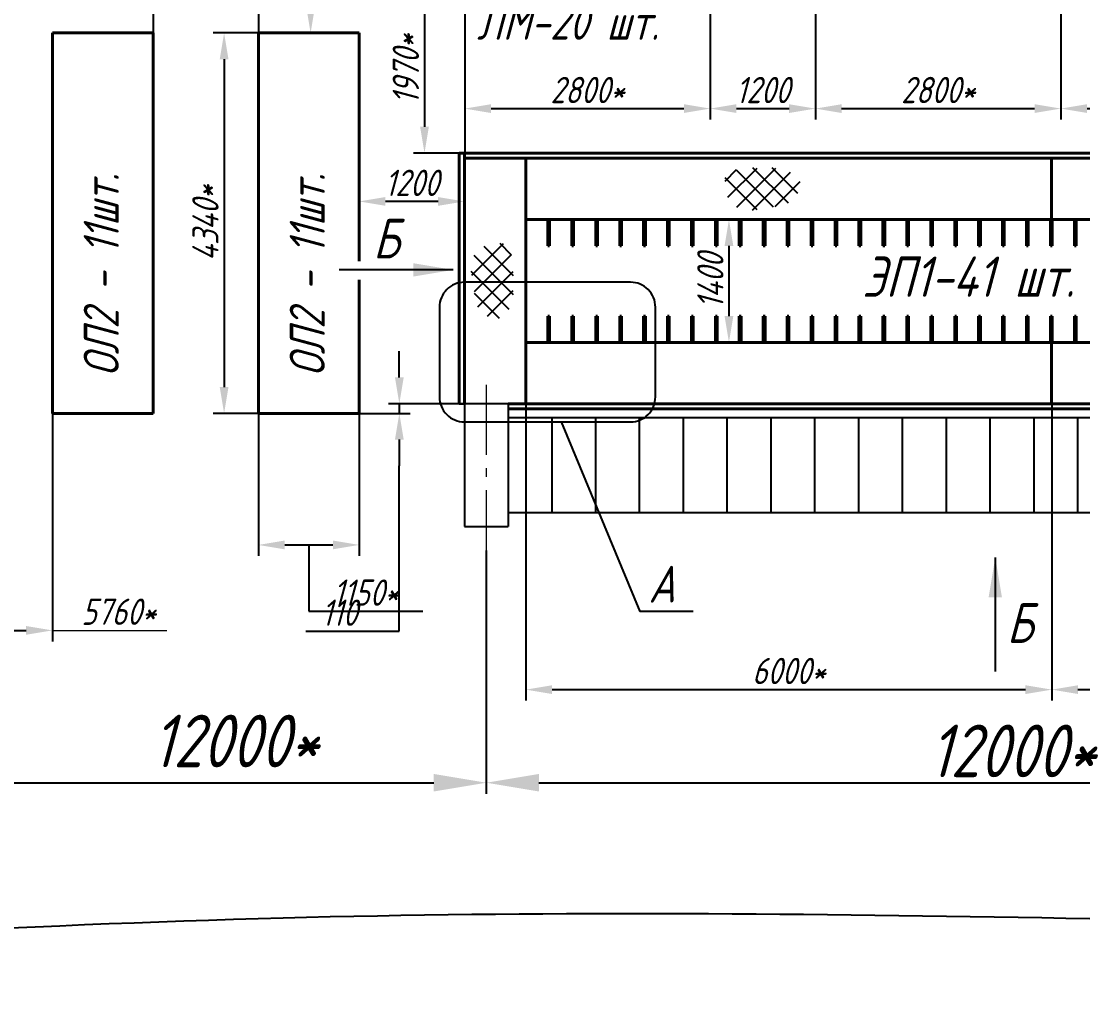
# Model space of a CAD drawing. Header units: millimetres. Extents: x -80926 to 207199, y -554506 to -32322.
# Drawn here: x 14348 to 26458, y -330467 to -319440 of the extents above; entities that cross this region are included whole.
import ezdxf

# ---------------------------------------------------------------- set-up
doc = ezdxf.new("R2010")
doc.units = ezdxf.units.MM
doc.linetypes.add('GOST2.303 6', pattern=[12, 8, -1.5, 1, -1.5])
for name, color, linetype, lineweight in [('CENTER', 10, 'GOST2.303 6', 15), ('DIM', 5, 'Continuous', 15), ('KORP', 200, 'Continuous', 40)]:
    doc.layers.add(name, color=color, linetype=linetype, lineweight=lineweight)
doc.styles.add('GOST 2.304', font='CS_Gost2304.shx', dxfattribs={"oblique": 15})
doc.dimstyles.new('GOST', dxfattribs={"dimscale": 0, "dimtxt": 3, "dimasz": 3, "dimexe": 1.25, "dimexo": 0, "dimtad": 1, "dimtoh": 1, "dimdec": 3, "dimtxsty": 'GOST 2.304', "dimcen": 5, "dimadec": 3, "dimazin": 2, "dimtfac": 0.75, "dimtdec": 4, "dimtmove": 1, "dimatfit": 3, "dimfxl": 0, "dimtolj": 1, "dimarcsym": 0})

# ---------------------------------------------------------------- blocks, each defined once
blk = doc.blocks.new('*D230')
at = {"layer": 'Defpoints', "color": 0}
for p in [(19653, -325479), (31653, -325479), (31653, -328128)]:
    blk.add_point(p, dxfattribs=at)
at = {"layer": 'DIM', "color": 0, "lineweight": -2}
for p, q in [((19653, -325479), (19653, -328253)), ((31653, -325479), (31653, -328253)), ((20253, -328128), (31053, -328128))]:
    blk.add_line(p, q, dxfattribs=at)
at = {"layer": 'DIM', "color": 0}
for points in [[(20253, -328028), (20253, -328228), (19653, -328128)], [(31053, -328028), (31053, -328228), (31653, -328128)]]:
    blk.add_solid(points, dxfattribs=at)
at = {"layer": 'DIM', "color": 0, "insert": (25653, -327765), "char_height": 600, "attachment_point": 5, "style": 'GOST 2.304'}
blk.add_mtext('\\A1;12000*', dxfattribs=at)
blk = doc.blocks.new('*D231')
at = {"layer": 'Defpoints', "color": 0}
for p in [(7653, -325479), (19653, -325479), (19653, -328128)]:
    blk.add_point(p, dxfattribs=at)
at = {"layer": 'DIM', "color": 0, "lineweight": -2}
for p, q in [((7653, -325479), (7653, -328253)), ((19653, -325479), (19653, -328253)), ((8253, -328128), (19053, -328128))]:
    blk.add_line(p, q, dxfattribs=at)
at = {"layer": 'DIM', "color": 0}
for points in [[(8253, -328028), (8253, -328228), (7653, -328128)], [(19053, -328028), (19053, -328228), (19653, -328128)]]:
    blk.add_solid(points, dxfattribs=at)
at = {"layer": 'DIM', "color": 0, "insert": (16787, -327652), "char_height": 600, "attachment_point": 5, "style": 'GOST 2.304'}
blk.add_mtext('\\A1;12000*', dxfattribs=at)
blk = doc.blocks.new('*D234')
at = {"layer": 'Defpoints', "color": 0}
for p in [(22421, -321704), (21602, -323104), (22421, -323104)]:
    blk.add_point(p, dxfattribs=at)
at = {"layer": 'DIM', "color": 0, "lineweight": -2}
for p, q in [((22421, -321704), (22296, -321704)), ((22421, -322004), (22421, -322804)), ((21602, -323104), (22546, -323104))]:
    blk.add_line(p, q, dxfattribs=at)
at = {"layer": 'DIM', "color": 0}
for points in [[(22371, -322004), (22471, -322004), (22421, -321704)], [(22371, -322804), (22471, -322804), (22421, -323104)]]:
    blk.add_solid(points, dxfattribs=at)
at = {"layer": 'DIM', "color": 0, "insert": (22209, -322404), "char_height": 300, "attachment_point": 5, "rotation": 90, "style": 'GOST 2.304'}
blk.add_mtext('\\A1;1400', dxfattribs=at)
blk = doc.blocks.new('*D235')
at = {"layer": 'Defpoints', "color": 0}
for p in [(8943, -319838), (14703, -323914), (14703, -326390)]:
    blk.add_point(p, dxfattribs=at)
at = {"layer": 'DIM', "color": 0, "lineweight": -2}
for p, q in [((8943, -319838), (8943, -326515)), ((14703, -323914), (14703, -326515)), ((9243, -326390), (14403, -326390))]:
    blk.add_line(p, q, dxfattribs=at)
at = {"layer": 'DIM', "color": 0}
for points in [[(9243, -326340), (9243, -326440), (8943, -326390)], [(14403, -326340), (14403, -326440), (14703, -326390)]]:
    blk.add_solid(points, dxfattribs=at)
at = {"layer": 'DIM', "color": 0, "insert": (15458, -326177), "char_height": 300, "attachment_point": 5, "style": 'GOST 2.304'}
blk.add_mtext('\\A1;5760*', dxfattribs=at)
blk = doc.blocks.new('*D240')
at = {"layer": 'Defpoints', "color": 0}
for p in [(17527, -318374), (17527, -319574), (17649, -319574)]:
    blk.add_point(p, dxfattribs=at)
at = {"layer": 'DIM', "color": 0, "lineweight": -2}
for p, q in [((17527, -318374), (17774, -318374)), ((17649, -318674), (17649, -319274)), ((17527, -319574), (17774, -319574))]:
    blk.add_line(p, q, dxfattribs=at)
at = {"layer": 'DIM', "color": 0}
for points in [[(17599, -318674), (17699, -318674), (17649, -318374)], [(17599, -319274), (17699, -319274), (17649, -319574)]]:
    blk.add_solid(points, dxfattribs=at)
at = {"layer": 'DIM', "color": 0, "insert": (17436, -318974), "char_height": 300, "attachment_point": 5, "rotation": 90, "style": 'GOST 2.304'}
blk.add_mtext('\\A1;1200', dxfattribs=at)
blk = doc.blocks.new('*D241')
at = {"layer": 'Defpoints', "color": 0}
for p in [(20103, -323804), (26103, -323804), (26103, -327066)]:
    blk.add_point(p, dxfattribs=at)
at = {"layer": 'DIM', "color": 0, "lineweight": -2}
for p, q in [((20103, -323804), (20103, -327191)), ((26103, -323804), (26103, -327191)), ((20403, -327066), (25803, -327066))]:
    blk.add_line(p, q, dxfattribs=at)
at = {"layer": 'DIM', "color": 0}
for points in [[(20403, -327016), (20403, -327116), (20103, -327066)], [(25803, -327016), (25803, -327116), (26103, -327066)]]:
    blk.add_solid(points, dxfattribs=at)
at = {"layer": 'DIM', "color": 0, "insert": (23103, -326853), "char_height": 300, "attachment_point": 5, "style": 'GOST 2.304'}
blk.add_mtext('\\A1;6000*', dxfattribs=at)
blk = doc.blocks.new('*D242')
at = {"layer": 'Defpoints', "color": 0}
for p in [(31303, -323804), (26103, -323864), (31303, -327066)]:
    blk.add_point(p, dxfattribs=at)
at = {"layer": 'DIM', "color": 0, "lineweight": -2}
for p, q in [((31303, -323804), (31303, -327191)), ((26103, -323864), (26103, -327191)), ((26403, -327066), (31003, -327066))]:
    blk.add_line(p, q, dxfattribs=at)
at = {"layer": 'DIM', "color": 0}
for points in [[(26403, -327016), (26403, -327116), (26103, -327066)], [(31003, -327016), (31003, -327116), (31303, -327066)]]:
    blk.add_solid(points, dxfattribs=at)
at = {"layer": 'DIM', "color": 0, "insert": (28703, -326853), "char_height": 300, "attachment_point": 5, "style": 'GOST 2.304'}
blk.add_mtext('\\A1;5200*', dxfattribs=at)
blk = doc.blocks.new('*D249')
at = {"layer": 'Defpoints', "color": 0}
for p in [(20134, -319034), (18948, -320944), (19343, -320944)]:
    blk.add_point(p, dxfattribs=at)
at = {"layer": 'DIM', "color": 0, "lineweight": -2}
for p, q in [((20134, -319034), (18823, -319034)), ((18948, -319334), (18948, -320644)), ((19343, -320944), (18823, -320944))]:
    blk.add_line(p, q, dxfattribs=at)
at = {"layer": 'DIM', "color": 0}
for points in [[(18898, -319334), (18998, -319334), (18948, -319034)], [(18898, -320644), (18998, -320644), (18948, -320944)]]:
    blk.add_solid(points, dxfattribs=at)
at = {"layer": 'DIM', "color": 0, "insert": (18735, -319989), "char_height": 300, "attachment_point": 5, "rotation": 90, "style": 'GOST 2.304'}
blk.add_mtext('\\A1;1970*', dxfattribs=at)
blk = doc.blocks.new('*D255')
at = {"layer": 'Defpoints', "color": 0}
for p in [(18203, -321496), (18203, -321496), (19403, -321496)]:
    blk.add_point(p, dxfattribs=at)
at = {"layer": 'DIM', "color": 0, "lineweight": -2}
for p, q in [((18203, -321496), (18203, -321371)), ((19403, -321496), (19403, -321371)), ((19103, -321496), (18503, -321496))]:
    blk.add_line(p, q, dxfattribs=at)
at = {"layer": 'DIM', "color": 0}
for points in [[(18503, -321446), (18503, -321546), (18203, -321496)], [(19103, -321446), (19103, -321546), (19403, -321496)]]:
    blk.add_solid(points, dxfattribs=at)
at = {"layer": 'DIM', "color": 0, "insert": (18803, -321284), "char_height": 300, "attachment_point": 5, "style": 'GOST 2.304'}
blk.add_mtext('\\A1;1200', dxfattribs=at)
blk = doc.blocks.new('*D256')
at = {"layer": 'Defpoints', "color": 0}
for p in [(19407, -318717), (22207, -318717), (22207, -320437)]:
    blk.add_point(p, dxfattribs=at)
at = {"layer": 'DIM', "color": 0, "lineweight": -2}
for p, q in [((19407, -318717), (19407, -320562)), ((22207, -318717), (22207, -320562)), ((19707, -320437), (21907, -320437))]:
    blk.add_line(p, q, dxfattribs=at)
at = {"layer": 'DIM', "color": 0}
for points in [[(19707, -320387), (19707, -320487), (19407, -320437)], [(21907, -320387), (21907, -320487), (22207, -320437)]]:
    blk.add_solid(points, dxfattribs=at)
at = {"layer": 'DIM', "color": 0, "insert": (20807, -320225), "char_height": 300, "attachment_point": 5, "style": 'GOST 2.304'}
blk.add_mtext('\\A1;2800*', dxfattribs=at)
blk = doc.blocks.new('*D257')
at = {"layer": 'Defpoints', "color": 0}
for p in [(23407, -317593), (22207, -319034), (23407, -320437)]:
    blk.add_point(p, dxfattribs=at)
at = {"layer": 'DIM', "color": 0, "lineweight": -2}
for p, q in [((23407, -317593), (23407, -320562)), ((22207, -319034), (22207, -320562)), ((22507, -320437), (23107, -320437))]:
    blk.add_line(p, q, dxfattribs=at)
at = {"layer": 'DIM', "color": 0}
for points in [[(22507, -320387), (22507, -320487), (22207, -320437)], [(23107, -320387), (23107, -320487), (23407, -320437)]]:
    blk.add_solid(points, dxfattribs=at)
at = {"layer": 'DIM', "color": 0, "insert": (22807, -320225), "char_height": 300, "attachment_point": 5, "style": 'GOST 2.304'}
blk.add_mtext('\\A1;1200', dxfattribs=at)
blk = doc.blocks.new('*D258')
at = {"layer": 'Defpoints', "color": 0}
for p in [(23407, -317593), (26207, -317593), (26207, -320437)]:
    blk.add_point(p, dxfattribs=at)
at = {"layer": 'DIM', "color": 0, "lineweight": -2}
for p, q in [((23407, -317593), (23407, -320562)), ((26207, -317593), (26207, -320562)), ((23707, -320437), (25907, -320437))]:
    blk.add_line(p, q, dxfattribs=at)
at = {"layer": 'DIM', "color": 0}
for points in [[(23707, -320387), (23707, -320487), (23407, -320437)], [(25907, -320387), (25907, -320487), (26207, -320437)]]:
    blk.add_solid(points, dxfattribs=at)
at = {"layer": 'DIM', "color": 0, "insert": (24807, -320225), "char_height": 300, "attachment_point": 5, "style": 'GOST 2.304'}
blk.add_mtext('\\A1;2800*', dxfattribs=at)
blk = doc.blocks.new('*D259')
at = {"layer": 'Defpoints', "color": 0}
for p in [(26207, -319680), (27403, -320437), (27403, -320437)]:
    blk.add_point(p, dxfattribs=at)
at = {"layer": 'DIM', "color": 0, "lineweight": -2}
for p, q in [((26207, -319680), (26207, -320562)), ((27403, -320437), (27403, -320312)), ((26507, -320437), (27103, -320437))]:
    blk.add_line(p, q, dxfattribs=at)
at = {"layer": 'DIM', "color": 0}
for points in [[(26507, -320387), (26507, -320487), (26207, -320437)], [(27103, -320387), (27103, -320487), (27403, -320437)]]:
    blk.add_solid(points, dxfattribs=at)
at = {"layer": 'DIM', "color": 0, "insert": (26805, -320225), "char_height": 300, "attachment_point": 5, "style": 'GOST 2.304'}
blk.add_mtext('\\A1;1200', dxfattribs=at)
blk = doc.blocks.new('*D260')
at = {"layer": 'Defpoints', "color": 0}
for p in [(17053, -319574), (16662, -323914), (17053, -323914)]:
    blk.add_point(p, dxfattribs=at)
at = {"layer": 'DIM', "color": 0, "lineweight": -2}
for p, q in [((17053, -319574), (16537, -319574)), ((16662, -319874), (16662, -323614)), ((17053, -323914), (16537, -323914))]:
    blk.add_line(p, q, dxfattribs=at)
at = {"layer": 'DIM', "color": 0}
for points in [[(16612, -319874), (16712, -319874), (16662, -319574)], [(16612, -323614), (16712, -323614), (16662, -323914)]]:
    blk.add_solid(points, dxfattribs=at)
at = {"layer": 'DIM', "color": 0, "insert": (16449, -321744), "char_height": 300, "attachment_point": 5, "rotation": 90, "style": 'GOST 2.304'}
blk.add_mtext('\\A1;4340*', dxfattribs=at)
blk = doc.blocks.new('*D296')
at = {"layer": 'Defpoints', "color": 0}
for p in [(17053, -323914), (18203, -323914), (18203, -325415)]:
    blk.add_point(p, dxfattribs=at)
at = {"layer": 'DIM', "color": 0, "lineweight": -2}
for p, q in [((17053, -323914), (17053, -325540)), ((18203, -323914), (18203, -325540)), ((17353, -325415), (17903, -325415)), ((17628, -325415), (17628, -326171)), ((17628, -326171), (18928, -326171))]:
    blk.add_line(p, q, dxfattribs=at)
at = {"layer": 'DIM', "color": 0}
for points in [[(17353, -325365), (17353, -325465), (17053, -325415)], [(17903, -325365), (17903, -325465), (18203, -325415)]]:
    blk.add_solid(points, dxfattribs=at)
at = {"layer": 'DIM', "color": 0, "insert": (18278, -325959), "char_height": 300, "attachment_point": 5, "style": 'GOST 2.304'}
blk.add_mtext('\\A1;1150*', dxfattribs=at)
blk = doc.blocks.new('*D313')
at = {"layer": 'Defpoints', "color": 0}
for p in [(19403, -323804), (18203, -323914), (18661, -323914)]:
    blk.add_point(p, dxfattribs=at)
at = {"layer": 'DIM', "color": 0, "lineweight": -2}
for p, q in [((18661, -323504), (18661, -323204)), ((19403, -323804), (18536, -323804)), ((18661, -323804), (18661, -323914)), ((18203, -323914), (18786, -323914)), ((18661, -324214), (18661, -324514)), ((18661, -326400), (18661, -324514)), ((17593, -326400), (18661, -326400))]:
    blk.add_line(p, q, dxfattribs=at)
at = {"layer": 'DIM', "color": 0}
for points in [[(18611, -323504), (18711, -323504), (18661, -323804)], [(18611, -324214), (18711, -324214), (18661, -323914)]]:
    blk.add_solid(points, dxfattribs=at)
at = {"layer": 'DIM', "color": 0, "insert": (17977, -326188), "char_height": 300, "attachment_point": 5, "style": 'GOST 2.304'}
blk.add_mtext('\\A1;110', dxfattribs=at)

msp = doc.modelspace()

# ---------------------------------------------------------------- hatches: boundary and pattern name
at = {"ltscale": 100}
h = msp.add_hatch(dxfattribs=at)
h.set_pattern_fill('ANSI37', color=256, scale=48, angle=90, style=0)
h.set_pattern_definition([(135, (-299599.04, -341072.9), (-107.76307, -107.76307), []), (225, (-299599.04, -341072.9), (107.76307, -107.76307), [])])
h.paths.add_polyline_path([(22380.5287, -321330.0557), (22380.382, -321320.3359), (22380.2296, -321310.6147), (22380.029, -321300.883), (22379.7379, -321291.1319), (22379.3142, -321281.3526), (22378.7155, -321271.5362), (22377.9052, -321261.6747), (22376.9766, -321251.7817), (22376.1515, -321241.8925), (22375.6573, -321232.0429), (22375.7212, -321222.2691), (22376.5707, -321212.607), (22378.433, -321203.0926), (22381.5099, -321193.7697), (22385.7863, -321184.7468), (22391.1379, -321176.1655), (22397.4395, -321168.1675), (22404.5657, -321160.8943), (22412.3914, -321154.4878), (22420.7912, -321149.0896), (22429.6403, -321144.8398), (22438.8334, -321141.7471), (22448.2995, -321139.5905), (22457.9713, -321138.1264), (22467.7814, -321137.1107), (22477.6623, -321136.2997), (22487.5468, -321135.4501), (22497.3892, -321134.4006), (22507.1878, -321133.1598), (22516.9469, -321131.757), (22526.6704, -321130.2215), (22536.3622, -321128.5829), (22546.0266, -321126.8703), (22555.6674, -321125.1133), (22565.2887, -321123.3412), (22574.8946, -321121.5834), (22584.489, -321119.8693), (22594.076, -321118.2282), (22603.6596, -321116.6896), (22613.2438, -321115.2827), (22622.8327, -321114.0371), (22632.4303, -321112.9821), (22642.0405, -321112.1471), (22651.6675, -321111.5613), (22661.3139, -321111.2377), (22670.979, -321111.1522), (22680.662, -321111.2754), (22690.3618, -321111.5781), (22700.0775, -321112.0311), (22709.8081, -321112.6049), (22719.5526, -321113.2705), (22729.31, -321113.9985), (22739.0794, -321114.7596), (22748.8598, -321115.5246), (22758.6502, -321116.2642), (22768.4497, -321116.9491), (22778.2572, -321117.5501), (22788.0717, -321118.0378), (22797.8924, -321118.3831), (22807.7182, -321118.5572), (22817.5476, -321118.5536), (22827.3782, -321118.3967), (22837.2078, -321118.1131), (22847.034, -321117.7295), (22856.8545, -321117.2723), (22866.6669, -321116.7683), (22876.4689, -321116.2441), (22886.2581, -321115.7261), (22896.0323, -321115.2412), (22905.789, -321114.8157), (22915.5259, -321114.4764), (22925.2407, -321114.2499), (22934.9311, -321114.1627), (22944.5946, -321114.2415), (22954.229, -321114.5128), (22963.8319, -321115.0033), (22973.4014, -321115.7367), (22982.9383, -321116.7197), (22992.4441, -321117.9527), (23001.9205, -321119.4362), (23011.3692, -321121.1705), (23020.7917, -321123.1563), (23030.1898, -321125.3938), (23039.5652, -321127.8836), (23048.9194, -321130.626), (23058.2541, -321133.6216), (23067.5709, -321136.8707), (23076.8715, -321140.3738), (23086.1576, -321144.1314), (23095.4308, -321148.1439), (23104.6928, -321152.4116), (23113.9451, -321156.9352), (23123.1889, -321161.7149), (23132.4037, -321166.7505), (23141.5431, -321172.0407), (23150.559, -321177.5842), (23159.4033, -321183.3798), (23168.028, -321189.426), (23176.3849, -321195.7216), (23184.4259, -321202.2654), (23192.1031, -321209.0559), (23199.3683, -321216.0919), (23206.1734, -321223.3722), (23212.4703, -321230.8953), (23218.211, -321238.66), (23223.3474, -321246.665), (23227.8314, -321254.909), (23231.6148, -321263.3907), (23234.6498, -321272.1087), (23236.8903, -321281.0611), (23238.3342, -321290.2298), (23239.0195, -321299.5826), (23238.9854, -321309.0865), (23238.2715, -321318.7087), (23236.9171, -321328.4162), (23234.9615, -321338.1762), (23232.4442, -321347.9558), (23229.4045, -321357.7221), (23225.8818, -321367.4422), (23221.9155, -321377.0832), (23217.545, -321386.6123), (23212.8096, -321395.9965), (23207.7488, -321405.2029), (23202.4014, -321414.1992), (23196.7919, -321422.9649), (23190.9295, -321431.4928), (23184.8224, -321439.776), (23178.479, -321447.808), (23171.9077, -321455.582), (23165.1168, -321463.0913), (23158.1147, -321470.3292), (23150.9097, -321477.289), (23143.5101, -321483.964), (23135.9242, -321490.3475), (23128.1605, -321496.4329), (23120.2273, -321502.2133), (23112.1329, -321507.6822), (23103.8856, -321512.8328), (23095.4938, -321517.6584), (23086.9659, -321522.1523), (23078.3101, -321526.3079), (23069.5349, -321530.1183), (23060.6486, -321533.577), (23051.6588, -321536.6831), (23042.5713, -321539.4569), (23033.3911, -321541.9231), (23024.1234, -321544.1065), (23014.7733, -321546.032), (23005.3459, -321547.7243), (22995.8465, -321549.2083), (22986.28, -321550.5087), (22976.6518, -321551.6504), (22966.9668, -321552.6582), (22957.2303, -321553.5568), (22947.4473, -321554.3711), (22937.623, -321555.1258), (22927.7625, -321555.8458), (22917.8711, -321556.5559), (22907.9537, -321557.2809), (22898.0156, -321558.0455), (22888.0618, -321558.8746), (22878.0976, -321559.793), (22868.128, -321560.8255), (22858.1582, -321561.9969), (22848.1933, -321563.332), (22838.2384, -321564.8552), (22828.2969, -321566.5716), (22818.3698, -321568.4574), (22808.4577, -321570.4863), (22798.5612, -321572.6321), (22788.681, -321574.8686), (22778.8179, -321577.1696), (22768.9724, -321579.5089), (22759.1453, -321581.8603), (22749.3373, -321584.1975), (22739.5489, -321586.4943), (22729.781, -321588.7246), (22720.0341, -321590.8621), (22710.3089, -321592.8806), (22700.6062, -321594.7539), (22690.9265, -321596.4557), (22681.2706, -321597.9599), (22671.6391, -321599.2403), (22662.0328, -321600.2706), (22652.4522, -321601.0246), (22642.8981, -321601.4761), (22633.3711, -321601.5989), (22623.872, -321601.3668), (22614.4013, -321600.7535), (22604.9598, -321599.733), (22595.5481, -321598.2788), (22586.167, -321596.3649), (22576.8173, -321593.9657), (22567.5066, -321591.0759), (22558.25, -321587.7111), (22549.0624, -321583.8883), (22539.9592, -321579.6243), (22530.9555, -321574.9359), (22522.0665, -321569.84), (22513.3074, -321564.3535), (22504.6933, -321558.4932), (22496.2396, -321552.276), (22487.9612, -321545.7187), (22479.8736, -321538.8381), (22471.9918, -321531.6512), (22464.331, -321524.1747), (22456.9064, -321516.4256), (22449.7332, -321508.4206), (22442.8266, -321500.1767), (22436.2018, -321491.7107), (22429.874, -321483.0394), (22423.8584, -321474.1797), (22418.1701, -321465.1484), (22412.8244, -321455.9624), (22407.8364, -321446.6386), (22403.2213, -321437.1938), (22398.9943, -321427.6448), (22395.1707, -321418.0086), (22391.7655, -321408.3019), (22388.7941, -321398.5416), (22386.2715, -321388.7446), (22384.2129, -321378.9276), (22382.6336, -321369.1077), (22381.5488, -321359.3016), (22380.9736, -321349.5262), (22380.7118, -321339.7828)])
h = msp.add_hatch(dxfattribs=at)
h.set_pattern_fill('ANSI37', color=256, scale=48, style=0)
h.paths.add_polyline_path([(19742.8515, -321979.5724), (19752.5712, -321979.4258), (19762.2925, -321979.2733), (19772.0242, -321979.0727), (19781.7752, -321978.7817), (19791.5545, -321978.358), (19801.371, -321977.7592), (19811.2325, -321976.949), (19821.1254, -321976.0204), (19831.0147, -321975.1953), (19840.8642, -321974.701), (19850.6381, -321974.765), (19860.3002, -321975.6144), (19869.8145, -321977.4767), (19879.1375, -321980.5536), (19888.1603, -321984.8301), (19896.7416, -321990.1817), (19904.7397, -321996.4832), (19912.0128, -322003.6094), (19918.4193, -322011.4351), (19923.8175, -322019.835), (19928.0673, -322028.6841), (19931.1601, -322037.8771), (19933.3166, -322047.3432), (19934.7808, -322057.015), (19935.7964, -322066.8251), (19936.6074, -322076.706), (19937.457, -322086.5906), (19938.5065, -322096.4329), (19939.7473, -322106.2316), (19941.1501, -322115.9906), (19942.6856, -322125.7141), (19944.3243, -322135.406), (19946.0368, -322145.0703), (19947.7938, -322154.7112), (19949.5659, -322164.3325), (19951.3237, -322173.9383), (19953.0379, -322183.5328), (19954.6789, -322193.1197), (19956.2176, -322202.7033), (19957.6244, -322212.2876), (19958.87, -322221.8764), (19959.925, -322231.474), (19960.7601, -322241.0843), (19961.3458, -322250.7113), (19961.6694, -322260.3576), (19961.755, -322270.0227), (19961.6317, -322279.7057), (19961.329, -322289.4055), (19960.8761, -322299.1212), (19960.3022, -322308.8518), (19959.6366, -322318.5963), (19958.9087, -322328.3538), (19958.1475, -322338.1232), (19957.3826, -322347.9036), (19956.643, -322357.694), (19955.958, -322367.4934), (19955.3571, -322377.3009), (19954.8693, -322387.1155), (19954.524, -322396.9361), (19954.3499, -322406.7619), (19954.3535, -322416.5913), (19954.5104, -322426.4219), (19954.794, -322436.2516), (19955.1777, -322446.0778), (19955.6348, -322455.8982), (19956.1388, -322465.7106), (19956.6631, -322475.5126), (19957.181, -322485.3019), (19957.666, -322495.076), (19958.0914, -322504.8327), (19958.4307, -322514.5696), (19958.6573, -322524.2844), (19958.7444, -322533.9748), (19958.6657, -322543.6383), (19958.3943, -322553.2727), (19957.9038, -322562.8756), (19957.1704, -322572.4452), (19956.1875, -322581.982), (19954.9544, -322591.4878), (19953.471, -322600.9642), (19951.7366, -322610.4129), (19949.7509, -322619.8355), (19947.5133, -322629.2336), (19945.0236, -322638.6089), (19942.2811, -322647.9631), (19939.2856, -322657.2978), (19936.0364, -322666.6146), (19932.5333, -322675.9153), (19928.7757, -322685.2014), (19924.7633, -322694.4746), (19920.4955, -322703.7365), (19915.972, -322712.9888), (19911.1922, -322722.2326), (19906.1566, -322731.4474), (19900.8664, -322740.5868), (19895.3229, -322749.6027), (19889.5274, -322758.4471), (19883.4811, -322767.0717), (19877.1855, -322775.4286), (19870.6418, -322783.4697), (19863.8512, -322791.1468), (19856.8152, -322798.412), (19849.535, -322805.2171), (19842.0118, -322811.514), (19834.2471, -322817.2547), (19826.2421, -322822.3911), (19817.9981, -322826.8751), (19809.5165, -322830.6586), (19800.7984, -322833.6935), (19791.846, -322835.934), (19782.6773, -322837.3779), (19773.3246, -322838.0632), (19763.8206, -322838.0292), (19754.1985, -322837.3153), (19744.491, -322835.9608), (19734.7309, -322834.0052), (19724.9514, -322831.4879), (19715.1851, -322828.4482), (19705.465, -322824.9255), (19695.8239, -322820.9592), (19686.2949, -322816.5887), (19676.9107, -322811.8534), (19667.7042, -322806.7926), (19658.7079, -322801.4451), (19649.9422, -322795.8357), (19641.4144, -322789.9732), (19633.1311, -322783.8661), (19625.0991, -322777.5228), (19617.3252, -322770.9515), (19609.8159, -322764.1606), (19602.578, -322757.1584), (19595.6182, -322749.9534), (19588.9431, -322742.5538), (19582.5596, -322734.968), (19576.4743, -322727.2043), (19570.6938, -322719.271), (19565.2249, -322711.1766), (19560.0743, -322702.9293), (19555.2487, -322694.5376), (19550.7548, -322686.0096), (19546.5993, -322677.3539), (19542.7888, -322668.5786), (19539.3301, -322659.6923), (19536.224, -322650.7025), (19533.4503, -322641.615), (19530.9841, -322632.4348), (19528.8006, -322623.1671), (19526.8751, -322613.817), (19525.1828, -322604.3897), (19523.6988, -322594.8902), (19522.3984, -322585.3238), (19521.2567, -322575.6955), (19520.249, -322566.0105), (19519.3503, -322556.274), (19518.5361, -322546.491), (19517.7813, -322536.6667), (19517.0613, -322526.8063), (19516.3512, -322516.9148), (19515.6263, -322506.9974), (19514.8616, -322497.0593), (19514.0325, -322487.1056), (19513.1141, -322477.1413), (19512.0816, -322467.1717), (19510.9102, -322457.2019), (19509.5751, -322447.237), (19508.0519, -322437.2821), (19506.3355, -322427.3407), (19504.4498, -322417.4135), (19502.4209, -322407.5014), (19500.2751, -322397.6049), (19498.0385, -322387.7248), (19495.7375, -322377.8616), (19493.3982, -322368.0162), (19491.0469, -322358.1891), (19488.7097, -322348.381), (19486.4128, -322338.5927), (19484.1825, -322328.8247), (19482.045, -322319.0778), (19480.0266, -322309.3526), (19478.1533, -322299.6499), (19476.4514, -322289.9702), (19474.9472, -322280.3143), (19473.6669, -322270.6829), (19472.6366, -322261.0765), (19471.8826, -322251.4959), (19471.431, -322241.9418), (19471.3082, -322232.4149), (19471.5403, -322222.9157), (19472.1536, -322213.445), (19473.1742, -322204.0035), (19474.6283, -322194.5919), (19476.5422, -322185.2107), (19478.9414, -322175.861), (19481.8313, -322166.5504), (19485.196, -322157.2937), (19489.0188, -322148.1062), (19493.2829, -322139.003), (19497.9712, -322129.9992), (19503.0671, -322121.1102), (19508.5536, -322112.3511), (19514.4139, -322103.7371), (19520.6311, -322095.2833), (19527.1885, -322087.005), (19534.069, -322078.9173), (19541.256, -322071.0355), (19548.7324, -322063.3747), (19556.4815, -322055.9501), (19564.4865, -322048.7769), (19572.7304, -322041.8704), (19581.1965, -322035.2456), (19589.8678, -322028.9178), (19598.7275, -322022.9021), (19607.7587, -322017.2139), (19616.9447, -322011.8681), (19626.2685, -322006.8801), (19635.7133, -322002.265), (19645.2623, -321998.0381), (19654.8986, -321994.2144), (19664.6053, -321990.8093), (19674.3656, -321987.8378), (19684.1626, -321985.3152), (19693.9795, -321983.2567), (19703.7994, -321981.6774), (19713.6055, -321980.5925), (19723.381, -321980.0173), (19733.1243, -321979.7555)], flags=0)

# ---------------------------------------------------------------- linework, layer by layer
for p, q in [((15852.6579, -318373.9469), (15852.6579, -319573.9469)), ((17052.6579, -318373.9469), (17052.6579, -319573.9469)), ((19342.6579, -323803.9469), (19402.6579, -323803.9469))]:
    msp.add_line(p, q, dxfattribs=at)
at = {"ltscale": 20}
msp.add_line((19407.271, -320562.1625), (19407.271, -320943.9469), dxfattribs=at)
at = {"color": 1, "linetype": 'Continuous', "lineweight": 25, "ltscale": 50}
for p, q in [((19275.3963, -322277.0582), (17975.3963, -322277.0582)), ((25459.59, -325557.3001), (25459.59, -326857.3001))]:
    msp.add_line(p, q, dxfattribs=at)
at = {"color": 1, "linetype": 'Continuous', "lineweight": 25, "ltscale": 100}
for p, q in [((21298.6437, -322417.9469), (19402.6581, -322417.9469)), ((19118.6122, -322701.9928), (19118.6122, -323726.7901)), ((21582.6896, -323726.7901), (21582.6896, -322701.9928)), ((19402.6581, -324010.836), (21298.6437, -324010.836)), ((20505.7306, -324010.836), (21403.1222, -326173.631)), ((22011.3682, -326173.631), (21403.1222, -326173.631))]:
    msp.add_line(p, q, dxfattribs=at)
for p, q in [((19902.6579, -323803.9469), (19402.6579, -323803.9469)), ((19402.6579, -323803.9469), (19402.6579, -325203.9469)), ((19902.6579, -323803.9469), (19902.6579, -325203.9469)), ((19902.6579, -323961.8993), (31402.6579, -323961.8993)), ((20402.6579, -325045.9944), (20402.6579, -323961.8993)), ((20902.6579, -325045.9944), (20902.6579, -323961.8993)), ((21402.6579, -325045.9944), (21402.6579, -323961.8993)), ((21902.6579, -325045.9944), (21902.6579, -323961.8993)), ((22402.6579, -325045.9944), (22402.6579, -323961.8993)), ((22902.6579, -325045.9944), (22902.6579, -323961.8993)), ((23402.6579, -325045.9944), (23402.6579, -323961.8993)), ((23902.6579, -325045.9944), (23902.6579, -323961.8993)), ((24402.6579, -325045.9944), (24402.6579, -323961.8993)), ((24902.6579, -325045.9944), (24902.6579, -323961.8993)), ((25402.6579, -325045.9944), (25402.6579, -323961.8993)), ((25902.6579, -325045.9944), (25902.6579, -323961.8993)), ((26402.6579, -325045.9944), (26402.6579, -323961.8993)), ((19902.6579, -325045.9944), (31402.6579, -325045.9944)), ((19402.6579, -325203.9469), (19902.6579, -325203.9469))]:
    msp.add_line(p, q)
for centre, start, end in [((19402.6579, -322701.9925), 89.9999572, 180.0000428), ((21298.6439, -322701.9925), 359.9999572, 90.0000428), ((19402.6579, -323726.7903), 179.9999572, 270.0000428), ((21298.6439, -323726.7903), 269.9999572, 0.0000428)]:
    msp.add_arc(centre, 284.0456, start, end, dxfattribs=at)
msp.add_open_spline([(-6391.6721, -304103.9469), (-6539.0869, -304510.5237), (-7593.8484, -311447.1481), (-8990.4567, -314571.8286), (-8967.2601, -329031.0901), (2645.5737, -330696.4969), (16923.3895, -329264.1046), (34735.8984, -329998.1005), (50856.0059, -329836.9321), (72116.3727, -329355.3163), (82007.7686, -330752.1078), (82599.1026, -321086.1843), (82921.1958, -313174.5372), (83700.5195, -306761.4353), (83438.3072, -302457.8576), (81910.1969, -302749.5348), (80198.5862, -302557.446), (79191.758, -302246.4466)], degree=3, knots=[801.6625174448, 801.6625174448, 801.6625174448, 801.6625174448, 2111.8071712127, 11138.3698301209, 23394.6988272199, 31668.3245429155, 50102.1857783468, 67549.1935370648, 85138.7487895182, 97029.3574073722, 117856.6013994624, 126232.1472898463, 136100.3298398128, 142525.9250569345, 147083.6997114652, 148988.7913002833, 149566.3012723248, 149566.3012723248, 149566.3012723248, 149566.3012723248])
at = {"color": 1, "linetype": 'Continuous', "lineweight": 25, "ltscale": 50}
for points in [[(19275.3963, -322277.0582), (18819.7136, -322353.3132), (18819.7136, -322200.8032)], [(25459.59, -325557.3001), (25535.845, -326012.9828), (25383.335, -326012.9828)]]:
    msp.add_solid(points, dxfattribs=at)
at = {"layer": 'CENTER', "ltscale": 100}
msp.add_line((19652.6579, -323588.464), (19652.6579, -325478.9872), dxfattribs=at)
at = {"layer": 'DIM'}
msp.add_line((14702.6579, -326389.7066), (16007.0206, -326389.7066), dxfattribs=at)
at = {"layer": 'KORP'}
for p, q in [((14702.6579, -319573.9469), (15852.6579, -319573.9469)), ((14702.6579, -319573.9469), (14702.6579, -323913.9469)), ((14702.6579, -319573.9469), (15852.6579, -319573.9469)), ((15852.6579, -319573.9469), (15852.6579, -323913.9469)), ((17052.6579, -319573.9469), (18202.6579, -319573.9469)), ((17052.6579, -319573.9469), (17052.6579, -323913.9469)), ((17052.6579, -319573.9469), (18202.6579, -319573.9469)), ((18202.6579, -319573.9469), (18202.6579, -322177.5222)), ((19342.6579, -320943.9469), (32062.6579, -320943.9469)), ((19342.6579, -323803.9469), (19342.6579, -320943.9469)), ((19402.6579, -323803.9469), (19402.6579, -320943.9469)), ((19402.6579, -321003.9469), (32002.6579, -321003.9469)), ((20102.6579, -323803.9469), (20102.6579, -321003.9469)), ((26102.6579, -321703.9469), (26102.6579, -321003.9469)), ((20102.6579, -321703.9469), (31302.6579, -321703.9469)), ((20355.6579, -322003.9469), (20355.6579, -321703.9469)), ((20375.6579, -322003.9469), (20375.6579, -321703.9469)), ((20628.6579, -322003.9469), (20628.6579, -321703.9469)), ((20648.6579, -322003.9469), (20648.6579, -321703.9469)), ((20901.6579, -322003.9469), (20901.6579, -321703.9469)), ((20921.6579, -322003.9469), (20921.6579, -321703.9469)), ((21174.6579, -322003.9469), (21174.6579, -321703.9469)), ((21194.6579, -322003.9469), (21194.6579, -321703.9469)), ((21447.6579, -322003.9469), (21447.6579, -321703.9469)), ((21467.6579, -322003.9469), (21467.6579, -321703.9469)), ((21720.6579, -322003.9469), (21720.6579, -321703.9469)), ((21740.6579, -322003.9469), (21740.6579, -321703.9469)), ((21993.6579, -322003.9469), (21993.6579, -321703.9469)), ((22013.6579, -322003.9469), (22013.6579, -321703.9469)), ((22266.6579, -322003.9469), (22266.6579, -321703.9469)), ((22286.6579, -322003.9469), (22286.6579, -321703.9469)), ((22539.6579, -322003.9469), (22539.6579, -321703.9469)), ((22559.6579, -322003.9469), (22559.6579, -321703.9469)), ((22812.6579, -322003.9469), (22812.6579, -321703.9469)), ((22832.6579, -322003.9469), (22832.6579, -321703.9469)), ((23085.6579, -322003.9469), (23085.6579, -321703.9469)), ((23105.6579, -322003.9469), (23105.6579, -321703.9469)), ((23358.6579, -322003.9469), (23358.6579, -321703.9469)), ((23378.6579, -322003.9469), (23378.6579, -321703.9469)), ((23631.6579, -322003.9469), (23631.6579, -321703.9469)), ((23651.6579, -322003.9469), (23651.6579, -321703.9469)), ((23904.6579, -322003.9469), (23904.6579, -321703.9469)), ((23924.6579, -322003.9469), (23924.6579, -321703.9469)), ((24177.6579, -322003.9469), (24177.6579, -321703.9469)), ((24197.6579, -322003.9469), (24197.6579, -321703.9469)), ((24450.6579, -322003.9469), (24450.6579, -321703.9469)), ((24470.6579, -322003.9469), (24470.6579, -321703.9469)), ((24723.6579, -322003.9469), (24723.6579, -321703.9469)), ((24743.6579, -322003.9469), (24743.6579, -321703.9469)), ((24996.6579, -322003.9469), (24996.6579, -321703.9469)), ((25016.6579, -322003.9469), (25016.6579, -321703.9469)), ((25269.6579, -322003.9469), (25269.6579, -321703.9469)), ((25289.6579, -322003.9469), (25289.6579, -321703.9469)), ((25542.6579, -322003.9469), (25542.6579, -321703.9469)), ((25562.6579, -322003.9469), (25562.6579, -321703.9469)), ((25815.6579, -322003.9469), (25815.6579, -321703.9469)), ((25835.6579, -322003.9469), (25835.6579, -321703.9469)), ((26088.6579, -322003.9469), (26088.6579, -321703.9469)), ((26108.6579, -322003.9469), (26108.6579, -321703.9469)), ((26361.6579, -322003.9469), (26361.6579, -321703.9469)), ((26381.6579, -322003.9469), (26381.6579, -321703.9469)), ((20355.6579, -322003.3438), (20375.6579, -322003.3438)), ((20628.6579, -322003.3438), (20648.6579, -322003.3438)), ((20901.6579, -322003.3438), (20921.6579, -322003.3438)), ((21174.6579, -322003.3438), (21194.6579, -322003.3438)), ((21447.6579, -322003.3438), (21467.6579, -322003.3438)), ((21720.6579, -322003.3438), (21740.6579, -322003.3438)), ((21993.6579, -322003.3438), (22013.6579, -322003.3438)), ((22266.6579, -322003.3438), (22286.6579, -322003.3438)), ((22539.6579, -322003.3438), (22559.6579, -322003.3438)), ((22812.6579, -322003.3438), (22832.6579, -322003.3438)), ((23085.6579, -322003.3438), (23105.6579, -322003.3438)), ((23358.6579, -322003.3438), (23378.6579, -322003.3438)), ((23631.6579, -322003.3438), (23651.6579, -322003.3438)), ((23904.6579, -322003.3438), (23924.6579, -322003.3438)), ((24177.6579, -322003.3438), (24197.6579, -322003.3438)), ((24450.6579, -322003.3438), (24470.6579, -322003.3438)), ((24723.6579, -322003.3438), (24743.6579, -322003.3438)), ((24996.6579, -322003.3438), (25016.6579, -322003.3438)), ((25269.6579, -322003.3438), (25289.6579, -322003.3438)), ((25542.6579, -322003.3438), (25562.6579, -322003.3438)), ((25815.6579, -322003.3438), (25835.6579, -322003.3438)), ((26088.6579, -322003.3438), (26108.6579, -322003.3438)), ((26361.6579, -322003.3438), (26381.6579, -322003.3438)), ((18202.6579, -322389.8823), (18202.6579, -323913.9469)), ((20355.6579, -322803.9469), (20355.6579, -323103.9469)), ((20355.6579, -322804.5499), (20375.6579, -322804.5499)), ((20375.6579, -322803.9469), (20375.6579, -323103.9469)), ((20628.6579, -322803.9469), (20628.6579, -323103.9469)), ((20628.6579, -322804.5499), (20648.6579, -322804.5499)), ((20648.6579, -322803.9469), (20648.6579, -323103.9469)), ((20901.6579, -322803.9469), (20901.6579, -323103.9469)), ((20901.6579, -322804.5499), (20921.6579, -322804.5499)), ((20921.6579, -322803.9469), (20921.6579, -323103.9469)), ((21174.6579, -322803.9469), (21174.6579, -323103.9469)), ((21174.6579, -322804.5499), (21194.6579, -322804.5499)), ((21194.6579, -322803.9469), (21194.6579, -323103.9469)), ((21447.6579, -322803.9469), (21447.6579, -323103.9469)), ((21447.6579, -322804.5499), (21467.6579, -322804.5499)), ((21467.6579, -322803.9469), (21467.6579, -323103.9469)), ((21720.6579, -322803.9469), (21720.6579, -323103.9469)), ((21720.6579, -322804.5499), (21740.6579, -322804.5499)), ((21740.6579, -322803.9469), (21740.6579, -323103.9469)), ((21993.6579, -322803.9469), (21993.6579, -323103.9469)), ((21993.6579, -322804.5499), (22013.6579, -322804.5499)), ((22013.6579, -322803.9469), (22013.6579, -323103.9469)), ((22266.6579, -322803.9469), (22266.6579, -323103.9469)), ((22266.6579, -322804.5499), (22286.6579, -322804.5499)), ((22286.6579, -322803.9469), (22286.6579, -323103.9469)), ((22539.6579, -322803.9469), (22539.6579, -323103.9469)), ((22539.6579, -322804.5499), (22559.6579, -322804.5499)), ((22559.6579, -322803.9469), (22559.6579, -323103.9469)), ((22812.6579, -322803.9469), (22812.6579, -323103.9469)), ((22812.6579, -322804.5499), (22832.6579, -322804.5499)), ((22832.6579, -322803.9469), (22832.6579, -323103.9469)), ((23085.6579, -322803.9469), (23085.6579, -323103.9469)), ((23085.6579, -322804.5499), (23105.6579, -322804.5499)), ((23105.6579, -322803.9469), (23105.6579, -323103.9469)), ((23358.6579, -322803.9469), (23358.6579, -323103.9469)), ((23358.6579, -322804.5499), (23378.6579, -322804.5499)), ((23378.6579, -322803.9469), (23378.6579, -323103.9469)), ((23631.6579, -322803.9469), (23631.6579, -323103.9469)), ((23631.6579, -322804.5499), (23651.6579, -322804.5499)), ((23651.6579, -322803.9469), (23651.6579, -323103.9469)), ((23904.6579, -322803.9469), (23904.6579, -323103.9469)), ((23904.6579, -322804.5499), (23924.6579, -322804.5499)), ((23924.6579, -322803.9469), (23924.6579, -323103.9469)), ((24177.6579, -322803.9469), (24177.6579, -323103.9469)), ((24177.6579, -322804.5499), (24197.6579, -322804.5499)), ((24197.6579, -322803.9469), (24197.6579, -323103.9469)), ((24450.6579, -322803.9469), (24450.6579, -323103.9469)), ((24450.6579, -322804.5499), (24470.6579, -322804.5499)), ((24470.6579, -322803.9469), (24470.6579, -323103.9469)), ((24723.6579, -322803.9469), (24723.6579, -323103.9469)), ((24723.6579, -322804.5499), (24743.6579, -322804.5499)), ((24743.6579, -322803.9469), (24743.6579, -323103.9469)), ((24996.6579, -322803.9469), (24996.6579, -323103.9469)), ((24996.6579, -322804.5499), (25016.6579, -322804.5499)), ((25016.6579, -322803.9469), (25016.6579, -323103.9469)), ((25269.6579, -322803.9469), (25269.6579, -323103.9469)), ((25269.6579, -322804.5499), (25289.6579, -322804.5499)), ((25289.6579, -322803.9469), (25289.6579, -323103.9469)), ((25542.6579, -322803.9469), (25542.6579, -323103.9469)), ((25542.6579, -322804.5499), (25562.6579, -322804.5499)), ((25562.6579, -322803.9469), (25562.6579, -323103.9469)), ((25815.6579, -322803.9469), (25815.6579, -323103.9469)), ((25815.6579, -322804.5499), (25835.6579, -322804.5499)), ((25835.6579, -322803.9469), (25835.6579, -323103.9469)), ((26088.6579, -322803.9469), (26088.6579, -323103.9469)), ((26088.6579, -322804.5499), (26108.6579, -322804.5499)), ((26108.6579, -322803.9469), (26108.6579, -323103.9469)), ((26361.6579, -322803.9469), (26361.6579, -323103.9469)), ((26361.6579, -322804.5499), (26381.6579, -322804.5499)), ((26381.6579, -322803.9469), (26381.6579, -323103.9469)), ((20102.6579, -323103.9469), (31302.6579, -323103.9469)), ((26102.6579, -323803.9469), (26102.6579, -323103.9469)), ((19902.6579, -323803.9469), (31402.6579, -323803.9469)), ((14702.6579, -323913.9469), (15852.6579, -323913.9469)), ((17052.6579, -323913.9469), (18202.6579, -323913.9469)), ((19902.6579, -323863.9469), (31402.6579, -323863.9469))]:
    msp.add_line(p, q, dxfattribs=at)

# ---------------------------------------------------------------- texts
at = {"color": 5, "linetype": 'Continuous', "lineweight": 25, "ltscale": 50, "style": 'GOST 2.304', "oblique": 15}
for p in [(18360.4794, -322147.0582), (25589.59, -326532.3001)]:
    msp.add_text('Б', height=455, dxfattribs=at).set_placement(p)
at = {"color": 5, "linetype": 'Continuous', "lineweight": 25, "ltscale": 100, "style": 'GOST 2.304', "oblique": 15}
msp.add_text('А', height=420, dxfattribs=at).set_placement((21503.1222, -326072.4835))
at = {"layer": 'KORP', "width": 5509.146457, "attachment_point": 1, "style": 'GOST 2.304'}
for s, insert, char_height in [('ЛМ-20 шт.', (19546.8221, -319250.8658), 400), ('ЭП1-41 шт.', (23942.0849, -322124.5032), 460)]:
    msp.add_mtext(s, dxfattribs=dict(at, insert=insert, char_height=char_height))
at = {"layer": 'KORP', "char_height": 400, "width": 5509.146457, "attachment_point": 1, "rotation": 90, "style": 'GOST 2.304'}
for insert in [(15060.6734, -323494.1816), (17410.6734, -323494.1816)]:
    msp.add_mtext('ОЛ2 - 11шт.', dxfattribs=dict(at, insert=insert))

# ---------------------------------------------------------------- dimensions: what is measured, and where the dimension line sits
at = {"layer": 'DIM'}
for base, p1, p2, picture, middle in [((23407.271, -320437.1625), (22207.271, -319033.9469), (23407.271, -317593.2814), '*D257', (22807.271, -320224.6625)), ((18202.6579, -321496.1434), (19402.6579, -321496.1434), (18202.6579, -321496.1434), '*D255', (18802.6579, -321283.6434))]:
    dim = msp.add_linear_dim(base=base, p1=p1, p2=p2, dimstyle='GOST', override={"dimscale": 100, "dimsah": 1}, dxfattribs=at)
    dim.commit()
    dim.dimension.update_dxf_attribs({"geometry": picture, "text_midpoint": middle})
for base, p1, p2, text, override, picture, middle in [((26207.271, -320437.1625), (23407.271, -317593.2814), (26207.271, -317593.2814), '2800*', {"dimscale": 100, "dimlfac": 1, "dimtxsty": 'GOST 2.304', "dimsah": 1, "dimtolj": 1}, '*D258', (24807.271, -320224.6625)), ((22207.271, -320437.1625), (19407.271, -318717.0577), (22207.271, -318717.0577), '2800*', {"dimscale": 100, "dimlfac": 1, "dimtxsty": 'GOST 2.304', "dimsah": 1, "dimtolj": 1}, '*D256', (20807.271, -320224.6625)), ((27402.6579, -320437.1625), (26207.271, -319679.8628), (27402.6579, -320437.1625), '1200', {"dimscale": 100, "dimlfac": 1, "dimtxsty": 'GOST 2.304', "dimsah": 1, "dimtolj": 1}, '*D259', (26804.9644, -320224.6625)), ((26102.6579, -327065.6064), (20102.6579, -323803.9469), (26102.6579, -323803.9469), '6000*', {"dimscale": 100, "dimsah": 1}, '*D241', (23102.6579, -326853.1064)), ((31302.6579, -327065.6064), (26102.6579, -323863.9469), (31302.6579, -323803.9469), '5200*', {"dimscale": 100, "dimsah": 1}, '*D242', (28702.6579, -326853.1064)), ((18202.6579, -325414.9391), (17052.6579, -323913.9469), (18202.6579, -323913.9469), '1150*', {"dimscale": 100, "dimsah": 1}, '*D296', (17690.1579, -325958.6891)), ((31652.6579, -328127.8096), (19652.6579, -325478.9872), (31652.6579, -325478.9872), '12000*', {"dimscale": 100, "dimtxt": 6, "dimasz": 6, "dimlfac": 1, "dimtxsty": 'GOST 2.304', "dimsah": 1, "dimtolj": 1}, '*D230', (25652.6579, -327765.3096))]:
    dim = msp.add_linear_dim(base=base, p1=p1, p2=p2, text=text, dimstyle='GOST', override=override, dxfattribs=at)
    dim.commit()
    dim.dimension.update_dxf_attribs({"geometry": picture, "text_midpoint": middle})
for base, p1, p2, picture, middle in [((17648.821, -319573.9469), (17527.2791, -318373.9469), (17527.2791, -319573.9469), '*D240', (17436.321, -318973.9469)), ((22421.1172, -323103.9469), (22421.1172, -321703.9469), (21602.2694, -323103.9469), '*D234', (22208.6172, -322403.9469))]:
    dim = msp.add_linear_dim(base=base, p1=p1, p2=p2, angle=90, dimstyle='GOST', override={"dimscale": 100, "dimsah": 1}, dxfattribs=at)
    dim.commit()
    dim.dimension.update_dxf_attribs({"geometry": picture, "text_midpoint": middle})
for base, p1, p2, text, picture, middle in [((18947.7791, -320943.9469), (20134.026, -319033.9469), (19342.6579, -320943.9469), '1970*', '*D249', (18735.2791, -319988.9469)), ((16661.6237, -323913.9469), (17052.6579, -319573.9469), (17052.6579, -323913.9469), '4340*', '*D260', (16449.1237, -321743.9469))]:
    dim = msp.add_linear_dim(base=base, p1=p1, p2=p2, angle=90, text=text, dimstyle='GOST', override={"dimscale": 100, "dimlfac": 1, "dimtxsty": 'GOST 2.304', "dimsah": 1, "dimtolj": 1}, dxfattribs=at)
    dim.commit()
    dim.dimension.update_dxf_attribs({"geometry": picture, "text_midpoint": middle})
for base, p1, p2, text, override, picture, middle in [((14702.6579, -326389.7066), (8942.6579, -319838.4092), (14702.6579, -323913.9469), '5760*', {"dimscale": 100, "dimlfac": 1, "dimtxsty": 'GOST 2.304', "dimsah": 1, "dimtolj": 1}, '*D235', (15457.9114, -326389.7066)), ((19652.6579, -328127.8096), (7652.6579, -325478.9872), (19652.6579, -325478.9872), '12000*', {"dimscale": 100, "dimtxt": 6, "dimasz": 6, "dimlfac": 1, "dimtxsty": 'GOST 2.304', "dimsah": 1, "dimtolj": 1}, '*D231', (16787.3262, -328014.1903))]:
    dim = msp.add_linear_dim(base=base, p1=p1, p2=p2, text=text, dimstyle='GOST', override=override, dxfattribs=at)
    dim.commit()
    dim.dimension.update_dxf_attribs({"geometry": picture, "text_midpoint": middle, "dimtype": 160})
dim = msp.add_linear_dim(base=(18660.8939, -323913.9469), p1=(19402.6579, -323803.9469), p2=(18202.6579, -323913.9469), angle=90, dimstyle='GOST', override={"dimscale": 100, "dimsah": 1}, dxfattribs=at)
dim.commit()
dim.dimension.update_dxf_attribs({"geometry": '*D313', "text_midpoint": (18376.0166, -326400.0577), "dimtype": 160})

doc.saveas('drawing.dxf')
